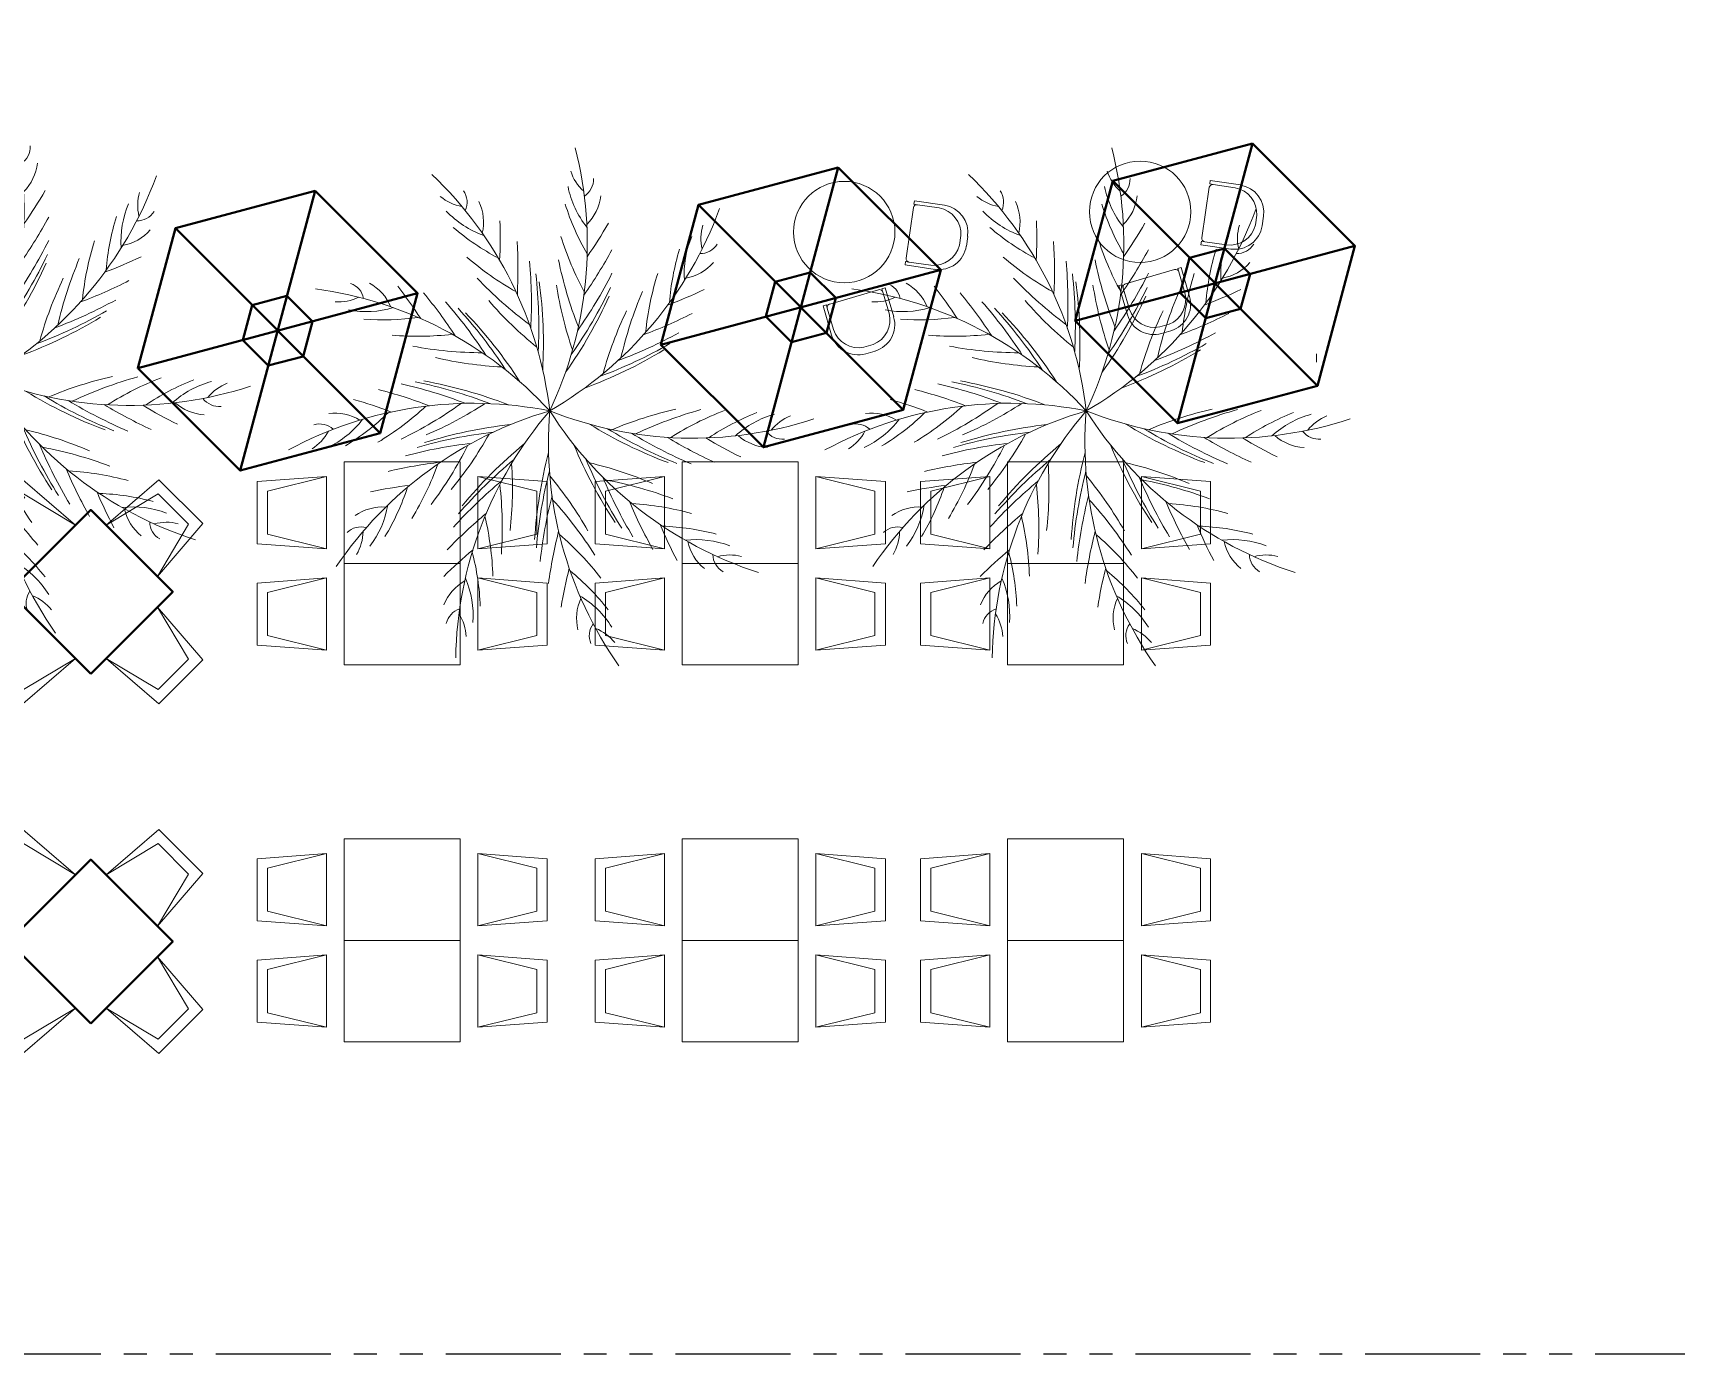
# Model space of a CAD drawing. Header units: millimetres. Extents: x 38967 to 51721, y 49836 to 53207.
# Drawn here: x 47547 to 48681, y 49836 to 50748 of the extents above; entities that cross this region are included whole.
import ezdxf

# ---------------------------------------------------------------- set-up
doc = ezdxf.new("R2010")
doc.units = ezdxf.units.MM
doc.header["$LTSCALE"] = 5
doc.linetypes.add('PHANTOM2', pattern=[31.75, 15.875, -3.175, 3.175, -3.175, 3.175, -3.175])
for name, color, linetype, lineweight in [('0_agac', 99, 'Continuous', 0), ('NO-Yesil', 85, 'Continuous', 5), ('Zf_', 1, 'Continuous', 40), ('zf_tefris', 84, 'Continuous', 5)]:
    doc.layers.add(name, color=color, linetype=linetype, lineweight=lineweight)
doc.layers.add('ax', color=1, linetype='PHANTOM2')

# ---------------------------------------------------------------- blocks, each defined once
blk = doc.blocks.new('ymasa')
for p, q in [((92487.1, 422490.1), (92504.8, 422478.8)), ((92457.2, 422478.7), (92460.8, 422484.3)), ((92503.5, 422476.8), (92501.5, 422478.1)), ((92504.8, 422478.8), (92503.5, 422476.8)), ((92480.6, 422441.1), (92463, 422452.4)), ((92481.9, 422443.1), (92479.9, 422444.4)), ((92480.6, 422441.1), (92481.9, 422443.1)), ((92480.6, 422420.2), (92463, 422408.9)), ((92481.9, 422418.2), (92479.9, 422416.9)), ((92480.6, 422420.2), (92481.9, 422418.2)), ((92503.5, 422384.6), (92501.5, 422383.3)), ((92504.8, 422382.6), (92503.5, 422384.6)), ((92457.2, 422382.6), (92460.8, 422377)), ((92487.1, 422371.2), (92504.8, 422382.6))]:
    blk.add_line(p, q)
for points in [[(92467.1, 422452.6, -0.377987), (92461.2, 422476.1), (92464.8, 422481.7, -0.377987), (92488.6, 422486.3)], [(92488.6, 422486.3), (92501.5, 422478.1, -0.414214), (92502.2, 422474.8), (92483.2, 422445.1, -0.414214), (92479.9, 422444.4), (92467.1, 422452.6)], [(92488.6, 422375), (92501.5, 422383.3, 0.414214), (92502.2, 422386.6), (92483.2, 422416.2, 0.414214), (92479.9, 422416.9), (92467.1, 422408.7)], [(92467.1, 422408.7, 0.377987), (92461.2, 422385.2), (92464.8, 422379.6, 0.377987), (92488.6, 422375)]]:
    blk.add_lwpolyline(points, format="xyb")
blk.add_circle((92527.2, 422430.7), 35)
for centre, start, end in [((92476.9, 422474), 57.3441, 147.3441), ((92473.3, 422468.4), 147.3441, 237.3441), ((92473.3, 422392.9), 122.6559, 212.6559), ((92476.9, 422387.3), 212.6559, 302.6559)]:
    blk.add_arc(centre, 19, start, end)
blk = doc.blocks.new('palmiye')
at = {"layer": '0_agac'}
for centre, radius, start, end in [((653.5, 117), 678, 161.8706, 201.5936), ((-60.8, 316.9), 80.8, 308.4321, 338.3515), ((8.8, 272.9), 35.1, 173.7791, 233.0395), ((-141.1, 302.1), 163.9, 317.4391, 345.0127), ((386.5, 439.9), 678, 197.8706, 237.5936), ((42.7, 251.4), 83.5, 182.879, 221.5346), ((-308.9, 181.7), 80.8, 344.4321, 14.3515), ((660.7, 553.7), 800.1, 206.1883, 211.1386), ((-377.5, 382.8), 426.3, 326.0526, 338.8318), ((-365.2, 122.6), 163.9, 353.4391, 21.0127), ((-463.1, 358.1), 521.1, 327.5529, 339.111), ((-226.8, 187.1), 35.1, 209.7791, 269.0395), ((-603.9, 48.9), 426.3, 2.0526, 14.8318), ((661.2, 487.5), 800.1, 204.5673, 211.2107), ((609.6, -472.6), 678, 110.1725, 149.8955), ((336.6, 90.1), 83.5, 131.1808, 169.8364), ((332.4, 130), 35.1, 122.081, 181.3414), ((-186.7, 189.6), 83.5, 218.879, 257.5346), ((-651.8, 317.4), 702.2, 334.6755, 344.6307), ((905.2, -249), 800.1, 152.8691, 159.5126), ((956.8, -207.5), 800.1, 154.4902, 159.4404), ((262.4, 265.8), 163.9, 265.741, 293.3146), ((323.8, 211.9), 80.8, 256.734, 286.6534), ((135.6, 797.4), 800.1, 242.1883, 247.1386), ((-658.6, -21.4), 521.1, 3.5529, 15.111), ((667.6, 426), 800.1, 202.9483, 211.3077), ((675, 384.9), 800.1, 201.6825, 211.4019), ((-603, 227.4), 644.4, 337.0347, 347.4268), ((860.8, -292.1), 800.1, 151.2501, 159.6096), ((179.2, 501.3), 426.3, 274.3545, 287.1337), ((-787.3, -165.2), 702.2, 10.6755, 20.6307), ((682.2, 354.6), 800.1, 200.5186, 211.4981), ((813.8, -347.8), 800.1, 148.8205, 159.8), ((833.2, -323.4), 800.1, 149.9844, 159.7037), ((174.9, 744.1), 800.1, 240.5673, 247.2107), ((-695, -209.3), 644.4, 13.0347, 23.4268), ((-42.1, 676), 702.2, 282.9774, 292.9325), ((106.8, 553.1), 521.1, 275.8548, 287.4128), ((216.2, 698.1), 800.1, 238.9483, 247.3077), ((-82.5, 581.9), 644.4, 285.3366, 295.7287), ((-32.3, 543.2), 678, 234.9681, 274.6912), ((-431.3, -82.2), 80.8, 21.5297, 51.4491), ((-440.5, -163.3), 163.9, 30.5366, 58.1102), ((246.3, 669.2), 800.1, 237.6825, 247.4019), ((270, 648.9), 800.1, 236.5186, 247.4981), ((582.7, -748.6), 800.1, 115.4841, 125.2035), ((623.1, -738.5), 800.1, 116.7498, 125.1093), ((684.1, -728.1), 800.1, 118.3688, 125.0123), ((-368.9, -28.4), 35.1, 246.8767, 306.1371), ((-586.4, -366), 426.3, 39.1502, 51.9294), ((-587.6, -455.1), 521.1, 40.6505, 52.2085), ((-603.6, -647.5), 702.2, 47.7731, 57.7282), ((552.8, -757.8), 800.1, 114.3202, 125.2997), ((750.1, -723.2), 800.1, 119.9899, 124.9402), ((407.5, -126.6), 83.5, 96.6805, 135.3361), ((426.7, -91.3), 35.1, 87.5807, 146.8411), ((-338.5, -2.2), 83.5, 255.9765, 294.6321), ((-503.3, -626.9), 644.4, 50.1322, 60.5244), ((313.9, -745), 678, 75.6722, 115.3952), ((427.3, 570.7), 702.2, 248.4771, 258.4323), ((480.4, 385.1), 521.1, 241.3545, 252.9126), ((510.8, 301.4), 426.3, 239.8542, 252.6334), ((445.9, 60.2), 163.9, 231.2407, 258.8143), ((466, -19), 80.8, 222.2337, 252.1531), ((-448.1, 677), 800.1, 279.2858, 284.2361), ((340.8, 516.1), 644.4, 250.8363, 261.2284), ((-418.9, 381.5), 678, 270.9681, 310.6912), ((-384.6, 658.3), 800.1, 277.6648, 284.3082), ((-627.8, 57.1), 678, 304.0339, 343.7569), ((-323.9, 646.5), 800.1, 276.0458, 284.4052), ((-282.4, 641.6), 800.1, 274.7801, 284.4994), ((-251.3, 639.7), 800.1, 273.6161, 284.5957), ((-641.6, -266), 678, 331.6319, 11.355), ((-55.3, -805.9), 678, 43.6319, 83.355), ((-436.2, -631.2), 678, 7.6319, 47.355), ((140.4, -943.6), 800.1, 82.2799, 93.2595), ((170.6, -951.6), 800.1, 83.4439, 93.1632), ((636.5, 248.8), 644.4, 218.796, 229.1882), ((210.3, -964.5), 800.1, 84.7096, 93.069), ((738.8, 249.2), 702.2, 216.4368, 226.392), ((-112.1, -841.9), 644.4, 86.1322, 96.5244), ((-679.1, 314.2), 800.1, 310.7801, 320.4994), ((-652.8, 330.9), 800.1, 309.6161, 320.5957), ((-358.7, -857.6), 800.1, 46.2799, 57.2595), ((267.4, -988), 800.1, 86.3286, 92.972), ((685.4, 63.7), 521.1, 209.3143, 220.8723), ((-181.2, -917.5), 702.2, 83.7731, 93.7282), ((-715.5, 293.7), 800.1, 312.0458, 320.4052), ((-796.1, -112.9), 800.1, 342.6819, 353.6614), ((-712, -494.7), 800.1, 10.2799, 21.2595), ((-339, -881.8), 800.1, 47.4439, 57.1632), ((743.4, -184.6), 644.4, 182.796, 193.1882), ((326, -1018.9), 800.1, 87.9496, 92.8999), ((666.7, -23.4), 426.3, 207.814, 220.5932), ((-332.8, -679.7), 426.3, 75.1502, 87.9294), ((-281.4, -752.5), 521.1, 76.6505, 88.2085), ((-771.5, 267.6), 800.1, 313.6648, 320.3082), ((296.8, -800.8), 644.4, 119.198, 129.5901), ((-809.1, -141.3), 800.1, 343.8458, 353.5652), ((575.3, -598), 644.4, 146.796, 157.1882), ((-710.3, -525.9), 800.1, 11.4439, 21.1632), ((-314.5, -915.6), 800.1, 48.7096, 57.069), ((826.5, -244.4), 702.2, 180.4368, 190.392), ((483.8, -193.5), 163.9, 199.2004, 226.774), ((352.1, -331.4), 83.5, 64.6403, 103.2959), ((-374.1, -358.9), 80.8, 57.5297, 87.4491), ((-333.9, -429.9), 163.9, 66.5366, 94.1102), ((-346.1, -239.7), 83.5, 291.9765, 330.6321), ((-833.9, 245.5), 800.1, 315.2858, 320.2361), ((280.2, -901.8), 702.2, 116.8388, 126.794), ((-828.4, -178.3), 800.1, 345.1116, 353.471), ((-710.3, -567.6), 800.1, 12.7096, 21.069), ((387.1, -311.7), 35.1, 55.5404, 114.8009), ((458.8, -271.2), 80.8, 190.1934, 220.1128), ((-355.3, -278.7), 35.1, 282.8767, 342.1371), ((607.3, -695.2), 702.2, 144.4368, 154.392), ((674.2, -363.1), 521.1, 173.3143, 184.8723), ((-282.1, -968.2), 800.1, 50.3286, 56.972), ((106.2, -818.2), 521.1, 109.7162, 121.2743), ((-861.1, -230.7), 800.1, 346.7306, 353.374), ((-715, -629.2), 800.1, 14.3286, 20.972), ((414.4, -701.7), 521.1, 137.3143, 148.8723), ((608, -422.5), 426.3, 171.814, 184.5932), ((-252.8, -1027.7), 800.1, 51.9496, 56.8999), ((23.4, -785.3), 426.3, 108.2159, 120.9952), ((-901.4, -283.4), 800.1, 348.3516, 353.3019), ((-113.8, -576.5), 163.9, 99.6024, 127.176), ((-227.8, -423.8), 83.5, 325.0423, 3.6979), ((325.8, -710.9), 426.3, 135.814, 148.5932), ((-726.3, -694.5), 800.1, 15.9496, 20.8999), ((360, -452.6), 163.9, 163.2004, 190.774), ((172.4, -486.8), 83.5, 28.6403, 67.2959), ((-186.2, -538.9), 80.8, 90.5954, 120.5148), ((-214.2, -461.5), 35.1, 315.9424, 15.2029), ((212.2, -491.4), 35.1, 19.5404, 78.8009), ((107.5, -589.4), 163.9, 127.2004, 154.774), ((-64.4, -506.9), 83.5, 352.6403, 31.2959), ((294, -500.8), 80.8, 154.1934, 184.1128), ((-34.8, -534), 35.1, 343.5404, 42.8009), ((25.8, -589.7), 80.8, 118.1934, 148.1128)]:
    blk.add_arc(centre, radius, start, end, dxfattribs=at)

msp = doc.modelspace()

# ---------------------------------------------------------------- linework, layer by layer
at = {"layer": 'ax'}
msp.add_lwpolyline([(45644.4, 52899.6), (51721.1, 52899.6), (51721.1, 49836.2), (45644.4, 49836.2)], close=True, dxfattribs=at)
at = {"layer": 'NO-Yesil'}
msp.add_line((48433.1, 50521, 0), (48433.1, 50526.8, 0), dxfattribs=at)
at = {"layer": 'Zf_'}
for p, q in [((48337.1, 50478.8, 0), (48388.9, 50672, 0)), ((48051.1, 50462.2, 0), (48102.8, 50655.4, 0)), ((48292.3, 50646.1, 0), (48433.7, 50504.7, 0)), ((47689.8, 50446.1, 0), (47741.6, 50639.3, 0)), ((48006.2, 50629.5, 0), (48147.7, 50488.1, 0)), ((47645, 50613.4, 0), (47786.4, 50472, 0)), ((48266.4, 50549.5, 0), (48459.6, 50601.3, 0)), ((47980.3, 50532.9, 0), (48173.5, 50584.7, 0)), ((47619.1, 50516.8, 0), (47812.3, 50568.6, 0)), ((47643.2, 50362.5, 0), (47586.6, 50419, 0)), ((47586.6, 50305.9, 0), (47643.2, 50362.5, 0)), ((47643.2, 50121, 0), (47586.6, 50177.6, 0)), ((47586.6, 50064.5, 0), (47643.2, 50121, 0))]:
    msp.add_line(p, q, dxfattribs=at)
at = {"layer": 'Zf_', "elevation": 0}
for points in [[(48388.9, 50672), (48292.3, 50646.1), (48266.4, 50549.5), (48337.1, 50478.8), (48433.7, 50504.7), (48459.6, 50601.3), (48388.9, 50672)], [(48102.8, 50655.4), (48006.2, 50629.5), (47980.3, 50532.9), (48051.1, 50462.2), (48147.7, 50488.1), (48173.5, 50584.7), (48102.8, 50655.4)], [(47741.6, 50639.3), (47645, 50613.4), (47619.1, 50516.8), (47689.8, 50446.1), (47786.4, 50472), (47812.3, 50568.6), (47741.6, 50639.3)]]:
    msp.add_lwpolyline(points, dxfattribs=at)
for points in [[(48369.5, 50599.5), (48345.4, 50593), (48338.9, 50568.9), (48356.5, 50551.3), (48380.6, 50557.7), (48387.1, 50581.8)], [(48083.4, 50582.9), (48059.3, 50576.5), (48052.8, 50552.4), (48070.5, 50534.7), (48094.6, 50541.2), (48101, 50565.3)], [(47722.1, 50566.8), (47698, 50560.3), (47691.6, 50536.2), (47709.2, 50518.6), (47733.3, 50525), (47739.8, 50549.1)], [(47586.6, 50305.9), (47530.1, 50362.5), (47586.6, 50419), (47643.2, 50362.5)], [(47586.6, 50064.5), (47530.1, 50121), (47586.6, 50177.6), (47643.2, 50121)]]:
    msp.add_lwpolyline(points, close=True, dxfattribs=at)
at = {"layer": 'zf_tefris'}
for p, q in [((47761.6, 50382.1, 0), (47761.6, 50452.1, 0)), ((47841.6, 50452.1, 0), (47761.6, 50452.1, 0)), ((47841.6, 50452.1, 0), (47841.6, 50382.1, 0)), ((47841.6, 50382.1, 0), (47841.6, 50452.1, 0)), ((47995.1, 50382.1, 0), (47995.1, 50452.1, 0)), ((48075.1, 50452.1, 0), (47995.1, 50452.1, 0)), ((48075.1, 50452.1, 0), (48075.1, 50382.1, 0)), ((48075.1, 50382.1, 0), (48075.1, 50452.1, 0)), ((48219.7, 50382.1, 0), (48219.7, 50452.1, 0)), ((48299.7, 50452.1, 0), (48219.7, 50452.1, 0)), ((48299.7, 50452.1, 0), (48299.7, 50382.1, 0)), ((48299.7, 50382.1, 0), (48299.7, 50452.1, 0)), ((47841.6, 50382.1, 0), (47761.6, 50382.1, 0)), ((47761.6, 50382.1, 0), (47841.6, 50382.1, 0)), ((47761.6, 50312.1, 0), (47761.6, 50382.1, 0)), ((47841.6, 50382.1, 0), (47841.6, 50312.1, 0)), ((48075.1, 50382.1, 0), (47995.1, 50382.1, 0)), ((47995.1, 50382.1, 0), (48075.1, 50382.1, 0)), ((47995.1, 50312.1, 0), (47995.1, 50382.1, 0)), ((48075.1, 50382.1, 0), (48075.1, 50312.1, 0)), ((48299.7, 50382.1, 0), (48219.7, 50382.1, 0)), ((48219.7, 50382.1, 0), (48299.7, 50382.1, 0)), ((48219.7, 50312.1, 0), (48219.7, 50382.1, 0)), ((48299.7, 50382.1, 0), (48299.7, 50312.1, 0)), ((47761.6, 50312.1, 0), (47841.6, 50312.1, 0)), ((47841.6, 50312.1, 0), (47761.6, 50312.1, 0)), ((47841.6, 50312.1, 0), (47761.6, 50312.1, 0)), ((47761.6, 50312.1, 0), (47841.6, 50312.1, 0)), ((47995.1, 50312.1, 0), (48075.1, 50312.1, 0)), ((48075.1, 50312.1, 0), (47995.1, 50312.1, 0)), ((48075.1, 50312.1, 0), (47995.1, 50312.1, 0)), ((47995.1, 50312.1, 0), (48075.1, 50312.1, 0)), ((48219.7, 50312.1, 0), (48299.7, 50312.1, 0)), ((48299.7, 50312.1, 0), (48219.7, 50312.1, 0)), ((48299.7, 50312.1, 0), (48219.7, 50312.1, 0)), ((48219.7, 50312.1, 0), (48299.7, 50312.1, 0)), ((47761.6, 50121.8, 0), (47761.6, 50191.8, 0)), ((47841.6, 50191.8, 0), (47761.6, 50191.8, 0)), ((47841.6, 50191.8, 0), (47841.6, 50121.8, 0)), ((47841.6, 50121.8, 0), (47841.6, 50191.8, 0)), ((47995.1, 50121.8, 0), (47995.1, 50191.8, 0)), ((48075.1, 50191.8, 0), (47995.1, 50191.8, 0)), ((48075.1, 50191.8, 0), (48075.1, 50121.8, 0)), ((48075.1, 50121.8, 0), (48075.1, 50191.8, 0)), ((48219.7, 50121.8, 0), (48219.7, 50191.8, 0)), ((48299.7, 50191.8, 0), (48219.7, 50191.8, 0)), ((48299.7, 50191.8, 0), (48299.7, 50121.8, 0)), ((48299.7, 50121.8, 0), (48299.7, 50191.8, 0)), ((47841.6, 50121.8, 0), (47761.6, 50121.8, 0)), ((47761.6, 50121.8, 0), (47841.6, 50121.8, 0)), ((47761.6, 50051.8, 0), (47761.6, 50121.8, 0)), ((47841.6, 50121.8, 0), (47841.6, 50051.8, 0)), ((48075.1, 50121.8, 0), (47995.1, 50121.8, 0)), ((47995.1, 50121.8, 0), (48075.1, 50121.8, 0)), ((47995.1, 50051.8, 0), (47995.1, 50121.8, 0)), ((48075.1, 50121.8, 0), (48075.1, 50051.8, 0)), ((48299.7, 50121.8, 0), (48219.7, 50121.8, 0)), ((48219.7, 50121.8, 0), (48299.7, 50121.8, 0)), ((48219.7, 50051.8, 0), (48219.7, 50121.8, 0)), ((48299.7, 50121.8, 0), (48299.7, 50051.8, 0)), ((47761.6, 50051.8, 0), (47841.6, 50051.8, 0)), ((47841.6, 50051.8, 0), (47761.6, 50051.8, 0)), ((47841.6, 50051.8, 0), (47761.6, 50051.8, 0)), ((47761.6, 50051.8, 0), (47841.6, 50051.8, 0)), ((47995.1, 50051.8, 0), (48075.1, 50051.8, 0)), ((48075.1, 50051.8, 0), (47995.1, 50051.8, 0)), ((48075.1, 50051.8, 0), (47995.1, 50051.8, 0)), ((47995.1, 50051.8, 0), (48075.1, 50051.8, 0)), ((48219.7, 50051.8, 0), (48299.7, 50051.8, 0)), ((48299.7, 50051.8, 0), (48219.7, 50051.8, 0)), ((48299.7, 50051.8, 0), (48219.7, 50051.8, 0)), ((48219.7, 50051.8, 0), (48299.7, 50051.8, 0))]:
    msp.add_line(p, q, dxfattribs=at)
at = {"layer": 'zf_tefris', "elevation": 0}
for points in [[(47509.4, 50409.5), (47539.7, 50439.8), (47576, 50408.4), (47540.7, 50373.1)], [(47663.9, 50409.5), (47633.6, 50439.8), (47597.2, 50408.4), (47632.6, 50373.1)], [(47701.4, 50395.6), (47701.4, 50438.5), (47749.3, 50442.1), (47749.3, 50392.1)], [(47708.6, 50402.2), (47708.6, 50431.9), (47749.3, 50442.1), (47749.3, 50392.1)], [(47901.8, 50395.6), (47901.8, 50438.5), (47854, 50442.1), (47854, 50392.1)], [(47894.7, 50402.2), (47894.7, 50431.9), (47854, 50442.1), (47854, 50392.1)], [(47934.9, 50395.6), (47934.9, 50438.5), (47982.7, 50442.1), (47982.7, 50392.1)], [(47942, 50402.2), (47942, 50431.9), (47982.7, 50442.1), (47982.7, 50392.1)], [(48135.3, 50395.6), (48135.3, 50438.5), (48087.4, 50442.1), (48087.4, 50392.1)], [(48128.1, 50402.2), (48128.1, 50431.9), (48087.4, 50442.1), (48087.4, 50392.1)], [(48159.6, 50395.6), (48159.6, 50438.5), (48207.4, 50442.1), (48207.4, 50392.1)], [(48166.7, 50402.2), (48166.7, 50431.9), (48207.4, 50442.1), (48207.4, 50392.1)], [(48359.9, 50395.6), (48359.9, 50438.5), (48312.1, 50442.1), (48312.1, 50392.1)], [(48352.8, 50402.2), (48352.8, 50431.9), (48312.1, 50442.1), (48312.1, 50392.1)], [(47519, 50409.1), (47540.1, 50430.1), (47576, 50408.4), (47540.7, 50373.1)], [(47654.2, 50409.1), (47633.2, 50430.1), (47597.2, 50408.4), (47632.6, 50373.1)], [(47701.4, 50368.5), (47701.4, 50325.6), (47749.3, 50322.1), (47749.3, 50372.1)], [(47708.6, 50361.9), (47708.6, 50332.2), (47749.3, 50322.1), (47749.3, 50372.1)], [(47901.8, 50368.5), (47901.8, 50325.6), (47854, 50322.1), (47854, 50372.1)], [(47894.7, 50361.9), (47894.7, 50332.2), (47854, 50322.1), (47854, 50372.1)], [(47934.9, 50368.5), (47934.9, 50325.6), (47982.7, 50322.1), (47982.7, 50372.1)], [(47942, 50361.9), (47942, 50332.2), (47982.7, 50322.1), (47982.7, 50372.1)], [(48135.3, 50368.5), (48135.3, 50325.6), (48087.4, 50322.1), (48087.4, 50372.1)], [(48128.1, 50361.9), (48128.1, 50332.2), (48087.4, 50322.1), (48087.4, 50372.1)], [(48159.6, 50368.5), (48159.6, 50325.6), (48207.4, 50322.1), (48207.4, 50372.1)], [(48166.7, 50361.9), (48166.7, 50332.2), (48207.4, 50322.1), (48207.4, 50372.1)], [(48359.9, 50368.5), (48359.9, 50325.6), (48312.1, 50322.1), (48312.1, 50372.1)], [(48352.8, 50361.9), (48352.8, 50332.2), (48312.1, 50322.1), (48312.1, 50372.1)], [(47539.7, 50285.2), (47509.4, 50315.5), (47540.7, 50351.9), (47576, 50316.5)], [(47540.1, 50294.9), (47519, 50315.9), (47540.7, 50351.9), (47576, 50316.5)], [(47633.6, 50285.2), (47663.9, 50315.5), (47632.6, 50351.9), (47597.2, 50316.5)], [(47633.2, 50294.9), (47654.2, 50315.9), (47632.6, 50351.9), (47597.2, 50316.5)], [(47509.4, 50168), (47539.7, 50198.3), (47576, 50167), (47540.7, 50131.6)], [(47663.9, 50168), (47633.6, 50198.3), (47597.2, 50167), (47632.6, 50131.6)], [(47519, 50167.6), (47540.1, 50188.6), (47576, 50167), (47540.7, 50131.6)], [(47654.2, 50167.6), (47633.2, 50188.6), (47597.2, 50167), (47632.6, 50131.6)], [(47701.4, 50135.3), (47701.4, 50178.2), (47749.3, 50181.8), (47749.3, 50131.8)], [(47708.6, 50141.9), (47708.6, 50171.6), (47749.3, 50181.8), (47749.3, 50131.8)], [(47901.8, 50135.3), (47901.8, 50178.2), (47854, 50181.8), (47854, 50131.8)], [(47894.7, 50141.9), (47894.7, 50171.6), (47854, 50181.8), (47854, 50131.8)], [(47934.9, 50135.3), (47934.9, 50178.2), (47982.7, 50181.8), (47982.7, 50131.8)], [(47942, 50141.9), (47942, 50171.6), (47982.7, 50181.8), (47982.7, 50131.8)], [(48135.3, 50135.3), (48135.3, 50178.2), (48087.4, 50181.8), (48087.4, 50131.8)], [(48128.1, 50141.9), (48128.1, 50171.6), (48087.4, 50181.8), (48087.4, 50131.8)], [(48159.6, 50135.3), (48159.6, 50178.2), (48207.4, 50181.8), (48207.4, 50131.8)], [(48166.7, 50141.9), (48166.7, 50171.6), (48207.4, 50181.8), (48207.4, 50131.8)], [(48359.9, 50135.3), (48359.9, 50178.2), (48312.1, 50181.8), (48312.1, 50131.8)], [(48352.8, 50141.9), (48352.8, 50171.6), (48312.1, 50181.8), (48312.1, 50131.8)], [(47539.7, 50043.8), (47509.4, 50074.1), (47540.7, 50110.4), (47576, 50075.1)], [(47540.1, 50053.5), (47519, 50074.5), (47540.7, 50110.4), (47576, 50075.1)], [(47633.6, 50043.8), (47663.9, 50074.1), (47632.6, 50110.4), (47597.2, 50075.1)], [(47633.2, 50053.5), (47654.2, 50074.5), (47632.6, 50110.4), (47597.2, 50075.1)], [(47701.4, 50108.2), (47701.4, 50065.3), (47749.3, 50061.8), (47749.3, 50111.8)], [(47708.6, 50101.6), (47708.6, 50071.9), (47749.3, 50061.8), (47749.3, 50111.8)], [(47901.8, 50108.2), (47901.8, 50065.3), (47854, 50061.8), (47854, 50111.8)], [(47894.7, 50101.6), (47894.7, 50071.9), (47854, 50061.8), (47854, 50111.8)], [(47934.9, 50108.2), (47934.9, 50065.3), (47982.7, 50061.8), (47982.7, 50111.8)], [(47942, 50101.6), (47942, 50071.9), (47982.7, 50061.8), (47982.7, 50111.8)], [(48135.3, 50108.2), (48135.3, 50065.3), (48087.4, 50061.8), (48087.4, 50111.8)], [(48128.1, 50101.6), (48128.1, 50071.9), (48087.4, 50061.8), (48087.4, 50111.8)], [(48159.6, 50108.2), (48159.6, 50065.3), (48207.4, 50061.8), (48207.4, 50111.8)], [(48166.7, 50101.6), (48166.7, 50071.9), (48207.4, 50061.8), (48207.4, 50111.8)], [(48359.9, 50108.2), (48359.9, 50065.3), (48312.1, 50061.8), (48312.1, 50111.8)], [(48352.8, 50101.6), (48352.8, 50071.9), (48312.1, 50061.8), (48312.1, 50111.8)]]:
    msp.add_lwpolyline(points, close=True, dxfattribs=at)

# ---------------------------------------------------------------- block references
at = {"layer": '0_agac', "xscale": -0.3960000000006403, "yscale": 0.3960000000006403, "zscale": 0.396, "rotation": 270}
for p in [(47567.1, 50500.8, 0), (47956, 50478.2, 0), (48326.5, 50478.2, 0)]:
    msp.add_blockref('palmiye', p, dxfattribs=at)
at = {"layer": 'zf_tefris', "xscale": -1, "rotation": 318.9999999998423}
for p in [(-158997.1, -328891, 0), (-159201.4, -328905, 0)]:
    msp.add_blockref('ymasa', p, dxfattribs=at)

doc.saveas('drawing.dxf')
